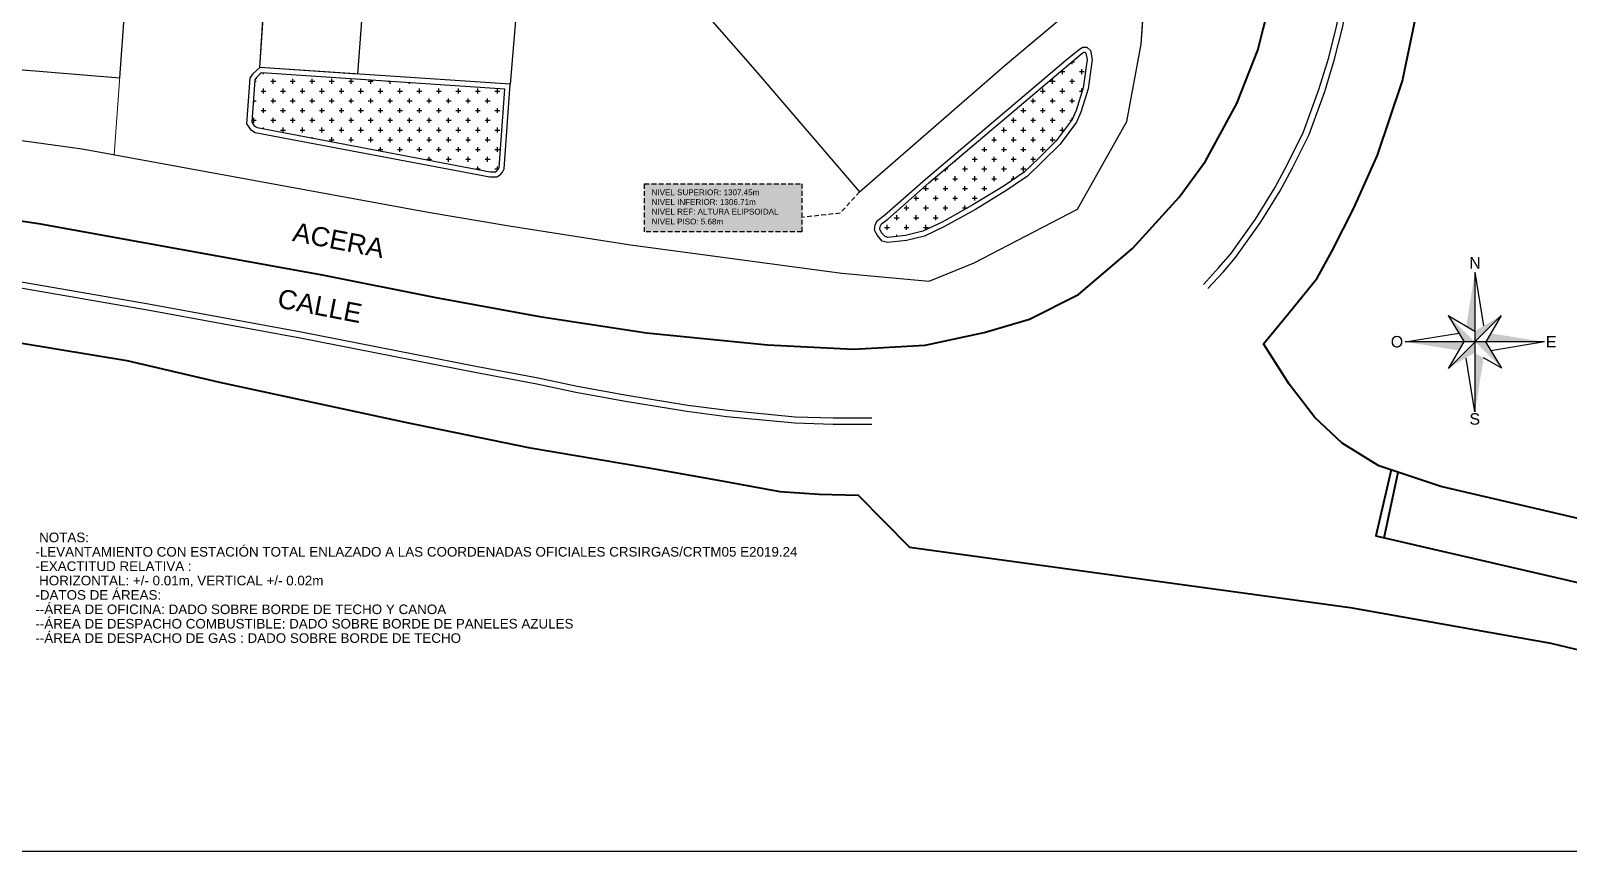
# Model space of a CAD drawing. Header units: millimetres. Extents: x 492832 to 493374, y 1106346 to 1106622.
# Drawn here: x 493252.7 to 493332.9, y 1106512.3 to 1106555.1 of the extents above; entities that cross this region are included whole.
import ezdxf
from ezdxf.enums import TextEntityAlignment as Align

# ---------------------------------------------------------------- set-up
doc = ezdxf.new("R2010")
doc.units = ezdxf.units.MM
doc.linetypes.add('DASHED2', pattern=[0.375, 0.25, -0.125])
for name, color, linetype in [('PLUMA-01', 1, 'Continuous'), ('PLUMA-03 TEXTO', 3, 'Continuous'), ('PLUMA-10', 6, 'Continuous'), ('V-BLDG-OTLN', 170, 'Continuous')]:
    doc.layers.add(name, color=color, linetype=linetype)
doc.styles.add('TIPO1', font='arial.ttf')
pattern_1 = [(0, (225.3489, 7.04336), (0.508, 0.508), [0.254, -0.762]), (90, (225.4759, 6.91636), (-0.508, 0.508), [0.254, -0.762])]

# ---------------------------------------------------------------- blocks, each defined once
blk = doc.blocks.new('NORTE CAMION 2017')
at = {"layer": 'PLUMA-01'}
for p, q in [((2969.54, -1266.5), (2969.54, -1293.91)), ((2969.54, -1266.5), (2971.25, -1277.05)), ((2964.3, -1274.99), (2969.54, -1278.06)), ((2964.3, -1274.99), (2967.4, -1280.2)), ((2974.66, -1275.03), (2964.35, -1285.45)), ((2974.66, -1275.03), (2971.69, -1280.18)), ((2955.81, -1280.17), (2966.36, -1278.46)), ((2983.17, -1280.2), (2955.81, -1280.17)), ((2964.35, -1285.45), (2967.4, -1280.2)), ((2974.8, -1285.38), (2971.68, -1280.18)), ((2983.19, -1280.21), (2972.64, -1281.92)), ((2969.54, -1293.91), (2967.83, -1283.36)), ((2974.84, -1285.34), (2971.25, -1283.35))]:
    blk.add_line(p, q, dxfattribs=at)
for points in [[(2969.54, -1266.5), (2967.83, -1277.06), (2969.54, -1278.06)], [(2964.3, -1274.99), (2967.39, -1280.19), (2969.54, -1280.2)], [(2974.66, -1275.03), (2969.54, -1278.06), (2969.54, -1280.2)], [(2983.19, -1280.21), (2972.63, -1278.5), (2971.63, -1280.21)], [(2955.81, -1280.17), (2966.37, -1281.88), (2967.37, -1280.17)], [(2964.45, -1285.31), (2969.58, -1282.3), (2969.59, -1280.16)], [(2974.84, -1285.34), (2971.69, -1280.18), (2969.54, -1280.2)], [(2969.54, -1293.91), (2971.25, -1283.35), (2969.54, -1282.35)]]:
    blk.add_solid(points, dxfattribs=at)
at = {"layer": 'PLUMA-03 TEXTO', "style": 'TIPO1'}
for s, p in [('N', (2969.55, -1265.79)), ('O', (2954.23, -1281.28)), ('E', (2984.51, -1281.28)), ('S', (2969.51, -1296.45))]:
    blk.add_text(s, height=2.25, dxfattribs=at).set_placement(p, align=Align.CENTER)

msp = doc.modelspace()

# ---------------------------------------------------------------- hatches: boundary and pattern name
at = {"ltscale": 0.08}
h = msp.add_hatch(dxfattribs=at)
h.set_pattern_fill('CROSS', color=94, scale=0.08)
h.set_pattern_definition(pattern_1)
h.paths.add_polyline_path([(493299.565, 1106547.154), (493297.43, 1106545.274), (493297.107, 1106545.023), (493297.035, 1106544.887), (493297.014, 1106544.737), (493297.106, 1106544.562), (493297.287, 1106544.362), (493297.432, 1106544.318), (493298.353, 1106544.418), (493299.26, 1106544.635), (493300.259, 1106545.115), (493301.869, 1106546.006), (493303.492, 1106547.004), (493303.877, 1106547.27), (493304.542, 1106547.713), (493305.314, 1106548.459), (493306.21, 1106549.354), (493307.038, 1106550.468), (493307.247, 1106550.935), (493307.611, 1106552.118), (493307.817, 1106553.596), (493307.759, 1106553.922), (493307.701, 1106553.977), (493307.677, 1106553.977), (493307.571, 1106553.916), (493306.893, 1106553.356)])
h = msp.add_hatch(dxfattribs=at)
h.set_pattern_fill('CROSS', color=94, scale=0.08)
h.set_pattern_definition(pattern_1)
h.paths.add_polyline_path([(493276.697, 1106547.742), (493276.976, 1106547.742), (493277.045, 1106547.779), (493277.105, 1106547.858), (493277.161, 1106547.963), (493277.455, 1106552.051), (493264.778, 1106552.902), (493264.681, 1106552.823), (493264.505, 1106552.656), (493264.422, 1106552.535), (493264.262, 1106550.32), (493264.392, 1106550.142), (493264.545, 1106550.04)])
at = {"true_color": 0xfffffe}
h = msp.add_hatch(color=7, dxfattribs=at)
h.dxf.hatch_style = 1
h.paths.add_polyline_path([(493292.952, 1106547.112), (493284.74, 1106547.112), (493284.74, 1106544.607), (493292.952, 1106544.607)])

# ---------------------------------------------------------------- linework, layer by layer
at = {"lineweight": 0}
for p, q in [((493260.907, 1106601.301), (493257.089, 1106548.625)), ((493310.649, 1106554.387), (493312.743, 1106585.987)), ((493266.625, 1106583.887), (493264.691, 1106553.176)), ((493269.788, 1106552.834), (493271.528, 1106576.01)), ((493309.888, 1106550.354), (493310.649, 1106554.387)), ((493264.691, 1106553.176), (493269.788, 1106552.834)), ((493307.326, 1106545.782), (493309.888, 1106550.354)), ((493257.089, 1106548.625), (493273.469, 1106545.635)), ((493301.936, 1106542.986), (493307.326, 1106545.782)), ((493273.469, 1106545.635), (493277.679, 1106544.917)), ((493277.679, 1106544.917), (493284.009, 1106543.929)), ((493284.009, 1106543.929), (493295.032, 1106542.451)), ((493299.579, 1106542.037), (493301.936, 1106542.986)), ((493295.032, 1106542.451), (493299.579, 1106542.037))]:
    msp.add_line(p, q, dxfattribs=at)
at = {"color": 252, "lineweight": 40, "flags": 128}
for points in [[(493243.829, 1106546.427), (493253.143, 1106545.04), (493267.941, 1106542.366), (493273.853, 1106541.177), (493279.27, 1106540.199), (493284.849, 1106539.332), (493291.151, 1106538.712), (493295.635, 1106538.485), (493299.375, 1106538.691), (493302.453, 1106539.352), (493304.814, 1106540.054), (493307.376, 1106541.335), (493310.186, 1106543.731), (493312.626, 1106546.418), (493313.99, 1106548.298), (493315.625, 1106551.298), (493316.72, 1106554.087), (493317.609, 1106557.584), (493318.167, 1106561.26), (493318.539, 1106565.106), (493318.767, 1106568.459), (493319.056, 1106579.054), (493319.056, 1106593.21), (493319.574, 1106615.511)], [(493335.291, 1106529.217), (493326.263, 1106531.321), (493323.038, 1106532.407), (493321.119, 1106533.576), (493319.698, 1106534.93), (493318.357, 1106536.656), (493317.028, 1106538.767), (493318.317, 1106540.347), (493319.821, 1106542.185), (493320.606, 1106543.608), (493321.737, 1106545.842), (493322.966, 1106548.601), (493324.264, 1106552.473), (493325.265, 1106557.268), (493326.201, 1106566.012), (493326.35, 1106579), (493326.383, 1106595.221), (493326.824, 1106615.313)], [(493239.557, 1106539.828), (493246.198, 1106539.537), (493250.252, 1106539.128), (493257.753, 1106537.898), (493262.581, 1106536.774), (493272.259, 1106534.684), (493278.698, 1106533.35), (493284.87, 1106532.311), (493288.767, 1106531.612), (493291.802, 1106531.065), (493293.856, 1106530.919), (493295.883, 1106530.866), (493298.565, 1106528.164), (493321.538, 1106525.013), (493331.999, 1106523.145), (493334.612, 1106522.534)], [(493323.67, 1106532.194), (493322.875, 1106528.754), (493334.829, 1106525.981)], [(493323.307, 1106528.654), (493324.05, 1106532.066)]]:
    msp.add_lwpolyline(points, dxfattribs=at)
at = {"flags": 128}
for points in [[(493240.791, 1106550.949), (493255.415, 1106548.93), (493273.469, 1106545.635), (493277.679, 1106544.917), (493284.009, 1106543.929), (493295.032, 1106542.451), (493299.579, 1106542.037), (493301.936, 1106542.986), (493307.326, 1106545.782), (493309.888, 1106550.354), (493310.649, 1106554.387), (493312.743, 1106585.987), (493313.753, 1106603.247), (493314.453, 1106614.874)], [(493252.281, 1106557.604), (493251.903, 1106553.083), (493257.38, 1106552.641), (493260.779, 1106599.54), (493259.099, 1106599.68)], [(493264.691, 1106553.176), (493266.631, 1106583.976)], [(493269.788, 1106552.834), (493271.528, 1106576.01), (493276.264, 1106570.417)], [(493278.917, 1106566.404), (493277.741, 1106552.3)], [(493264.442, 1106549.787), (493276.672, 1106547.474), (493277.043, 1106547.474), (493277.224, 1106547.571), (493277.331, 1106547.714), (493277.424, 1106547.886), (493277.741, 1106552.3), (493264.691, 1106553.176), (493264.504, 1106553.024), (493264.301, 1106552.83), (493264.16, 1106552.628), (493263.988, 1106550.241), (493264.204, 1106549.946), (493264.442, 1106549.787)]]:
    msp.add_lwpolyline(points, dxfattribs=at)
at = {"color": 41, "lineweight": 30, "flags": 128}
for points in [[(493313.888, 1106541.865), (493314.681, 1106542.725), (493315.312, 1106543.463), (493316.603, 1106545.265), (493317.611, 1106546.903), (493318.255, 1106548.098), (493319.102, 1106549.817), (493319.909, 1106552.025), (493320.42, 1106553.703), (493320.823, 1106555.315), (493321.226, 1106557.342), (493321.576, 1106559.55), (493321.778, 1106561.094), (493321.979, 1106562.96), (493322.168, 1106565.906), (493322.315, 1106569.639), (493322.504, 1106576.682), (493322.759, 1106589.446), (493323.076, 1106614.983)], [(493314.125, 1106541.647), (493314.922, 1106542.511), (493315.566, 1106543.265), (493316.871, 1106545.087), (493317.889, 1106546.742), (493318.541, 1106547.951), (493319.398, 1106549.69), (493320.214, 1106551.922), (493320.73, 1106553.617), (493321.137, 1106555.244), (493321.542, 1106557.286), (493321.894, 1106559.504), (493322.097, 1106561.056), (493322.3, 1106562.933), (493322.489, 1106565.889), (493322.637, 1106569.628), (493322.825, 1106576.675), (493323.08, 1106589.441), (493323.398, 1106614.979)], [(493239.858, 1106542.958), (493241.219, 1106542.912), (493246.495, 1106542.511), (493251.096, 1106541.87), (493258.822, 1106540.532), (493266.783, 1106539.071), (493271.646, 1106538.121), (493275.887, 1106537.288), (493279.128, 1106536.672), (493281.166, 1106536.244), (493283.76, 1106535.773), (493286.957, 1106535.25), (493289.032, 1106534.98), (493292.577, 1106534.643), (493294.575, 1106534.576), (493296.604, 1106534.576)], [(493239.871, 1106543.28), (493241.236, 1106543.233), (493246.53, 1106542.831), (493251.146, 1106542.188), (493258.878, 1106540.848), (493266.843, 1106539.387), (493271.708, 1106538.436), (493275.948, 1106537.604), (493279.191, 1106536.988), (493281.228, 1106536.559), (493283.815, 1106536.09), (493287.004, 1106535.568), (493289.068, 1106535.3), (493292.597, 1106534.965), (493294.581, 1106534.898), (493296.604, 1106534.898)]]:
    msp.add_lwpolyline(points, dxfattribs=at)
for points in [[(493297.139, 1106544.126), (493296.884, 1106544.408), (493296.737, 1106544.689), (493296.777, 1106544.971), (493296.898, 1106545.199), (493297.259, 1106545.48), (493299.39, 1106547.356), (493306.721, 1106553.561), (493307.418, 1106554.137), (493307.605, 1106554.245), (493307.806, 1106554.245), (493308.008, 1106554.057), (493308.088, 1106553.601), (493307.874, 1106552.06), (493307.498, 1106550.841), (493307.27, 1106550.331), (493306.413, 1106549.179), (493305.501, 1106548.268), (493304.711, 1106547.504), (493304.027, 1106547.048), (493303.639, 1106546.78), (493302.004, 1106545.775), (493300.382, 1106544.877), (493299.35, 1106544.381), (493298.399, 1106544.153), (493297.407, 1106544.046)], [(493297.287, 1106544.362), (493297.106, 1106544.562), (493297.014, 1106544.737), (493297.035, 1106544.887), (493297.107, 1106545.023), (493297.43, 1106545.274), (493299.565, 1106547.154), (493306.893, 1106553.356), (493307.571, 1106553.916), (493307.677, 1106553.977), (493307.701, 1106553.977), (493307.759, 1106553.922), (493307.817, 1106553.596), (493307.611, 1106552.118), (493307.247, 1106550.935), (493307.038, 1106550.468), (493306.21, 1106549.354), (493305.314, 1106548.459), (493304.542, 1106547.713), (493303.877, 1106547.27), (493303.492, 1106547.004), (493301.869, 1106546.006), (493300.259, 1106545.115), (493299.26, 1106544.635), (493298.353, 1106544.418), (493297.432, 1106544.318)]]:
    msp.add_lwpolyline(points, close=True)
at = {"flags": 128}
msp.add_lwpolyline([(493264.545, 1106550.04), (493276.697, 1106547.742), (493276.976, 1106547.742), (493277.045, 1106547.779), (493277.105, 1106547.858), (493277.161, 1106547.963), (493277.455, 1106552.051), (493264.778, 1106552.902), (493264.681, 1106552.823), (493264.505, 1106552.656), (493264.422, 1106552.535), (493264.262, 1106550.32), (493264.392, 1106550.142)], close=True, dxfattribs=at)
at = {"color": 253, "linetype": 'DASHED2'}
msp.add_lwpolyline([(493284.74, 1106547.112), (493292.952, 1106547.112), (493292.952, 1106544.607), (493284.74, 1106544.607)], close=True, dxfattribs=at)
at = {"color": 253, "linetype": 'DASHED2', "flags": 128}
msp.add_lwpolyline([(493295.957, 1106546.7), (493294.945, 1106545.576), (493292.952, 1106545.361)], dxfattribs=at)
at = {"lineweight": 30}
msp.add_polyline3d([(493277.204, 1106571.161, 0), (493275.79, 1106570.042, 0), (493282.937, 1106561.728, 0), (493286.176, 1106558.015, 0), (493290.491, 1106553.06, 0), (493295.937, 1106546.717, 0), (493295.957, 1106546.7, 0), (493303.549, 1106553.301, 0), (493310.283, 1106558.968, 0), (493310.272, 1106559.003, 0), (493304.146, 1106566.078, 0), (493299.805, 1106571.137, 0), (493295.859, 1106575.696, 0), (493290.073, 1106582.358, 0), (493288.441, 1106580.928, 0)], dxfattribs=at)
at = {"layer": 'PLUMA-10', "color": 7, "elevation": 1119.5, "flags": 128}
msp.add_lwpolyline([(493213.969, 1106512.3), (493373.969, 1106512.3), (493373.969, 1106622.3), (493213.969, 1106622.3), (493213.969, 1106512.3)], dxfattribs=at)

# ---------------------------------------------------------------- block references
at = {"layer": 'PLUMA-01', "xscale": 0.2655779300504323, "yscale": 0.2655779300504323, "zscale": 0.2655779300504323}
msp.add_blockref('NORTE CAMION 2017', (492539.402, 1106878.857), dxfattribs=at)

# ---------------------------------------------------------------- texts
at = {"layer": 'PLUMA-03 TEXTO', "color": 142, "char_height": 0.3, "width": 9.387, "attachment_point": 1, "style": 'TIPO1'}
for s, insert in [('NIVEL SUPERIOR: 1307.45m', (493285.115, 1106546.816)), ('NIVEL INFERIOR: 1306.71m', (493285.116, 1106546.313)), ('NIVEL REF: ALTURA ELIPSOIDAL', (493285.116, 1106545.81)), ('NIVEL PISO: 5.68m', (493285.116, 1106545.293))]:
    msp.add_mtext(s, dxfattribs=dict(at, insert=insert))
at = {"layer": 'PLUMA-03 TEXTO', "color": 34, "char_height": 1, "width": 9.387, "attachment_point": 1, "rotation": 349.12732, "style": 'TIPO1'}
for s, insert in [('ACERA', (493266.527, 1106545.119)), ('CALLE', (493265.735, 1106541.654))]:
    msp.add_mtext(s, dxfattribs=dict(at, insert=insert))
at = {"layer": 'V-BLDG-OTLN', "color": 34, "insert": (493252.979, 1106528.919), "char_height": 0.5, "width": 43.5503, "attachment_point": 1, "line_spacing_factor": 0.9, "style": 'TIPO1'}
msp.add_mtext(' NOTAS:\\P-LEVANTAMIENTO CON ESTACIÓN TOTAL ENLAZADO A LAS COORDENADAS OFICIALES CRSIRGAS/CRTM05 E2019.24\\P\\pxt43;-EXACTITUD RELATIVA : ^J HORIZONTAL: +/- 0.01m, VERTICAL +/- 0.02m\\P\\ptz;-DATOS DE ÁREAS:\\P--ÁREA DE OFICINA: DADO SOBRE BORDE DE TECHO Y CANOA\\P--ÁREA DE DESPACHO COMBUSTIBLE: DADO SOBRE BORDE DE PANELES AZULES^J--ÁREA DE DESPACHO DE GAS : DADO SOBRE BORDE DE TECHO', dxfattribs=at)

doc.saveas('drawing.dxf')
